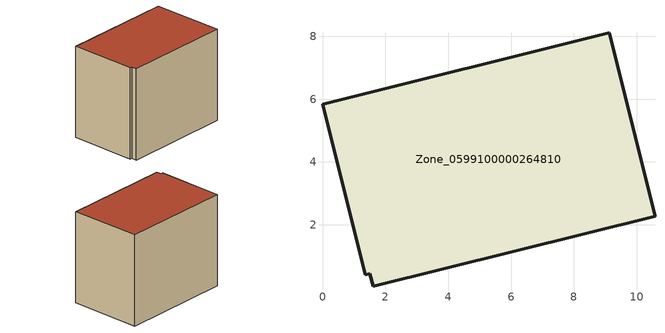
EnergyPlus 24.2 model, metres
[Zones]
Zone_0599100000264810
 floor ground (C_G): 1.51,0.45 1.35,0.42 0,5.84 9.12,8.12 10.58,2.27 1.61,0.04 z0
 wall outside (C_F): 10.58,2.27 9.12,8.12 0,5.84 1.35,0.42 1.51,0.45 1.61,0.04 10.58,2.27 z0:7.69
 roof outside (C_R): 1.51,0.45 1.61,0.04 10.58,2.27 9.12,8.12 0,5.84 1.35,0.42 z7.69
[BUILDING]
Pand.0599100000264810: North Axis=0; Terrain=City; Loads Convergence Tolerance Value=0.04; Temperature Convergence Tolerance Value=0.4; Solar Distribution=FullExterior; Maximum Number of Warmup Days=25; Minimum Number of Warmup Days=1
[Site:Location]
Rotterdam.The.Hague.AP_ZH_NLD Design_Conditions: Latitude=51.96; Longitude=4.45; Time Zone=1; Elevation=-4.5
[SITE:GROUNDTEMPERATURE:BUILDINGSURFACE]
18, 18, 18, 18, 18, 18, 18, 18, 18, 18, 18, 18
[MATERIAL] Thermal Absorptance=0.9; Solar Absorptance=0.7; Visible Absorptance=0.7
Name | Roughness | Thickness | Conductivity | Density | Specific Heat
G.TI.1965-1974 | MediumSmooth | 0.15 | 0.882353 | 540 | 1210
F.TI.1965-1974 | Rough | 0.3 | 0.697674 | 1920 | 840
R.TI.1965-1974 | MediumRough | 0.2 | 0.232558 | 1500 | 1000
[CONSTRUCTION]
C_G: G.TI.1965-1974
C_F: F.TI.1965-1974
C_R: R.TI.1965-1974
[ZONE]
Zone_0599100000264810: Type=1; Multiplier=1; Ceiling Height=Autocalculate; Volume=Autocalculate; Floor Area=autocalculate; Part of Total Floor Area=Yes
[ZONEINFILTRATION:DESIGNFLOWRATE]
Infil_Zone_0599100000264810: Zone or ZoneList or Space or SpaceList=Zone_0599100000264810; Schedule=AlwaysOn; Design Flow Rate Calculation Method=Flow/Area; Flow Rate per Floor Area=0.003; Constant Term Coefficient=1; Temperature Term Coefficient=0; Velocity Term Coefficient=0; Velocity Squared Term Coefficient=0
[HVACTEMPLATE:ZONE:IDEALLOADSAIRSYSTEM]
Zone_0599100000264810: Maximum Heating Supply Air Temperature=50; Minimum Cooling Supply Air Temperature=13; Maximum Heating Supply Air Humidity Ratio=0.0156; Minimum Cooling Supply Air Humidity Ratio=0.0077; Heating Limit=NoLimit; Cooling Limit=NoLimit; Dehumidification Control Type=ConstantSensibleHeatRatio; Cooling Sensible Heat Ratio=0.7; Dehumidification Setpoint=60; Humidification Control Type=None; Humidification Setpoint=30; Outdoor Air Method=None; Outdoor Air Flow Rate per Person=0.00944; Outdoor Air Flow Rate per Zone Floor Area=0; Outdoor Air Flow Rate per Zone=0; Demand Controlled Ventilation Type=None; Outdoor Air Economizer Type=NoEconomizer; Heat Recovery Type=None; Sensible Heat Recovery Effectiveness=0.7; Latent Heat Recovery Effectiveness=0.65
[ZONECONTROL:THERMOSTAT]
ThermostatControl_Zone_0599100000264810: Zone or ZoneList=Zone_0599100000264810; Control Type Schedule=DualSetpointControlType; Control 1=Thermostat_Zone_0599100000264810; Temperature Difference Between Cutout And Setpoint=0
[THERMOSTATSETPOINT:DUALSETPOINT]
Thermostat_Zone_0599100000264810: Heating Setpoint Temperature Schedule=HeatingSetpoint_Zone_0599100000264810; Cooling Setpoint Temperature Schedule=CoolingSetpoint_Zone_0599100000264810
[SCHEDULE:COMPACT]
HeatingSetpoint_Zone_0599100000264810: Through: 12/31, For: AllDays, Until: 24:00, 21
CoolingSetpoint_Zone_0599100000264810: Through: 12/31, For: AllDays, Until: 24:00, 24
DualSetpointControlType: Through: 12/31, For: AllDays, Until: 24:00, 4
AlwaysOn: Through: 12/31, For: AllDays, Until: 24:00, 1
